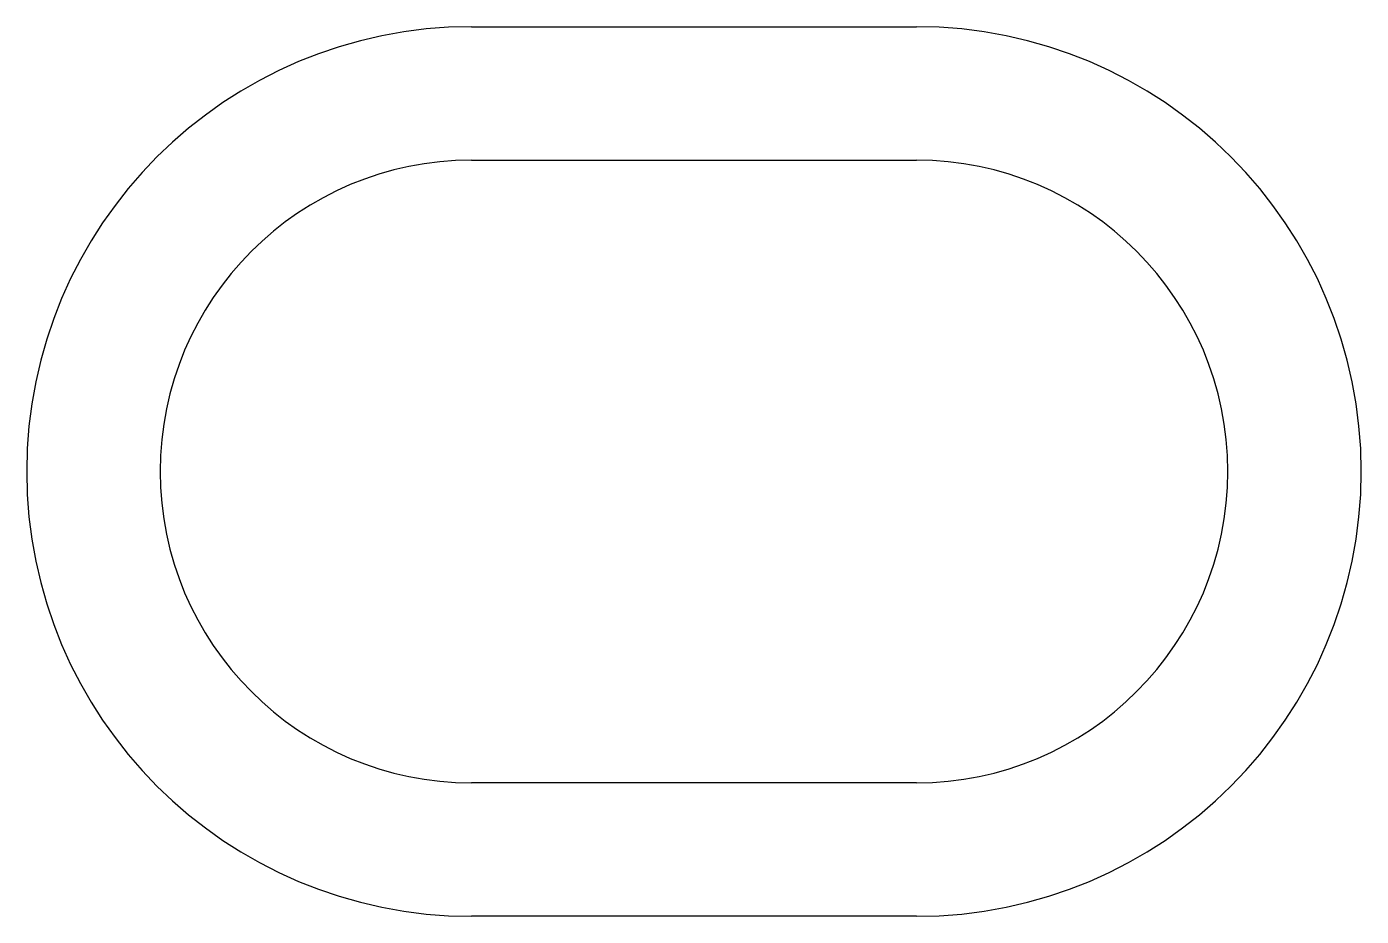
# Model space of a CAD drawing. Extents: x 1780.6 to 1810.6, y 1758.1 to 1778.1.
import ezdxf

# ---------------------------------------------------------------- set-up
doc = ezdxf.new("R2010")
doc.units = 0
doc.layers.get('0').update_dxf_attribs({"linetype": 'CONTINUOUS'})

msp = doc.modelspace()

# ---------------------------------------------------------------- linework, layer by layer
for p, q in [((1790.644, 1778.116), (1800.644, 1778.116)), ((1790.644, 1775.116), (1800.644, 1775.116)), ((1800.644, 1761.116), (1790.644, 1761.116)), ((1800.644, 1758.116), (1790.644, 1758.116))]:
    msp.add_line(p, q)
for centre, radius, start, end in [((1790.644, 1768.116), 10, 90, 270), ((1800.644, 1768.116), 10, 270, 90), ((1790.644, 1768.116), 7, 90, 270), ((1800.644, 1768.116), 7, 270, 90)]:
    msp.add_arc(centre, radius, start, end)

doc.saveas('drawing.dxf')
